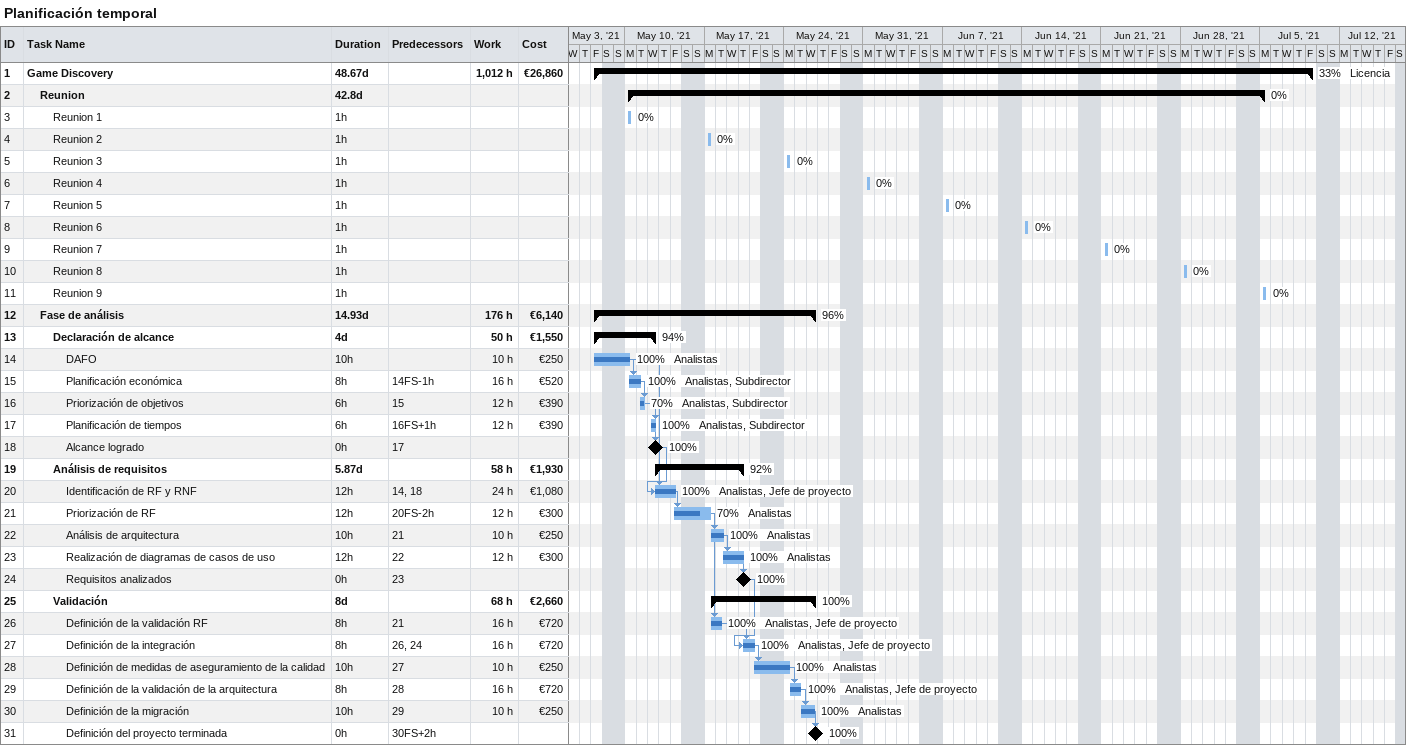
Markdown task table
Planificación temporal

| ID | Level | Task | Duration | Start | Finish | Predecessors | Resources | % complete | Work (h) | Cost (€) |
|---|---|---|---|---|---|---|---|---|---|---|
| 1 | 1 | **Game Discovery** | 48.67d | 2021-05-07 | 2021-07-09 |  | Licencia | 33 | 1012 | 26860 |
| 2 | 2 | **Reunion** | 42.8d | 2021-05-10 | 2021-07-05 |  |  | 0 |  |  |
| 3 | 3 | Reunion 1 | 1h | 2021-05-10 | 2021-05-10 |  |  | 0 |  |  |
| 4 | 3 | Reunion 2 | 1h | 2021-05-17 | 2021-05-17 |  |  | 0 |  |  |
| 5 | 3 | Reunion 3 | 1h | 2021-05-24 | 2021-05-24 |  |  | 0 |  |  |
| 6 | 3 | Reunion 4 | 1h | 2021-05-31 | 2021-05-31 |  |  | 0 |  |  |
| 7 | 3 | Reunion 5 | 1h | 2021-06-07 | 2021-06-07 |  |  | 0 |  |  |
| 8 | 3 | Reunion 6 | 1h | 2021-06-14 | 2021-06-14 |  |  | 0 |  |  |
| 9 | 3 | Reunion 7 | 1h | 2021-06-21 | 2021-06-21 |  |  | 0 |  |  |
| 10 | 3 | Reunion 8 | 1h | 2021-06-28 | 2021-06-28 |  |  | 0 |  |  |
| 11 | 3 | Reunion 9 | 1h | 2021-07-05 | 2021-07-05 |  |  | 0 |  |  |
| 12 | 2 | **Fase de análisis** | 14.93d | 2021-05-07 | 2021-05-26 |  |  | 96 | 176 | 6140 |
| 13 | 3 | **Declaración de alcance** | 4d | 2021-05-07 | 2021-05-12 |  |  | 94 | 50 | 1550 |
| 14 | 4 | DAFO | 10h | 2021-05-07 | 2021-05-10 |  | Analistas | 100 | 10 | 250 |
| 15 | 4 | Planificación económica | 8h | 2021-05-10 | 2021-05-11 | 14FS-1h | Analistas, Subdirector | 100 | 16 | 520 |
| 16 | 4 | Priorización de objetivos | 6h | 2021-05-11 | 2021-05-11 | 15 | Analistas, Subdirector | 70 | 12 | 390 |
| 17 | 4 | Planificación de tiempos | 6h | 2021-05-12 | 2021-05-12 | 16FS+1h | Analistas, Subdirector | 100 | 12 | 390 |
| 18 | 4 | Alcance logrado | 0h | 2021-05-12 | 2021-05-12 | 17 |  | 100 |  |  |
| 19 | 3 | **Análisis de requisitos** | 5.87d | 2021-05-12 | 2021-05-20 |  |  | 92 | 58 | 1930 |
| 20 | 4 | Identificación de RF y RNF | 12h | 2021-05-12 | 2021-05-14 | 14, 18 | Analistas, Jefe de proyecto | 100 | 24 | 1080 |
| 21 | 4 | Priorización de RF | 12h | 2021-05-14 | 2021-05-17 | 20FS-2h | Analistas | 70 | 12 | 300 |
| 22 | 4 | Análisis de arquitectura | 10h | 2021-05-17 | 2021-05-18 | 21 | Analistas | 100 | 10 | 250 |
| 23 | 4 | Realización de diagramas de casos de uso | 12h | 2021-05-18 | 2021-05-20 | 22 | Analistas | 100 | 12 | 300 |
| 24 | 4 | Requisitos analizados | 0h | 2021-05-20 | 2021-05-20 | 23 |  | 100 |  |  |
| 25 | 3 | **Validación** | 8d | 2021-05-17 | 2021-05-26 |  |  | 100 | 68 | 2660 |
| 26 | 4 | Definición de la validación RF | 8h | 2021-05-17 | 2021-05-18 | 21 | Analistas, Jefe de proyecto | 100 | 16 | 720 |
| 27 | 4 | Definición de la integración | 8h | 2021-05-20 | 2021-05-21 | 26, 24 | Analistas, Jefe de proyecto | 100 | 16 | 720 |
| 28 | 4 | Definición de medidas de aseguramiento de la calidad | 10h | 2021-05-21 | 2021-05-24 | 27 | Analistas | 100 | 10 | 250 |
| 29 | 4 | Definición de la validación de la arquitectura | 8h | 2021-05-24 | 2021-05-25 | 28 | Analistas, Jefe de proyecto | 100 | 16 | 720 |
| 30 | 4 | Definición de la migración | 10h | 2021-05-25 | 2021-05-26 | 29 | Analistas | 100 | 10 | 250 |
| 31 | 4 | Definición del proyecto terminada | 0h | 2021-05-26 | 2021-05-26 | 30FS+2h |  | 100 |  |  |
